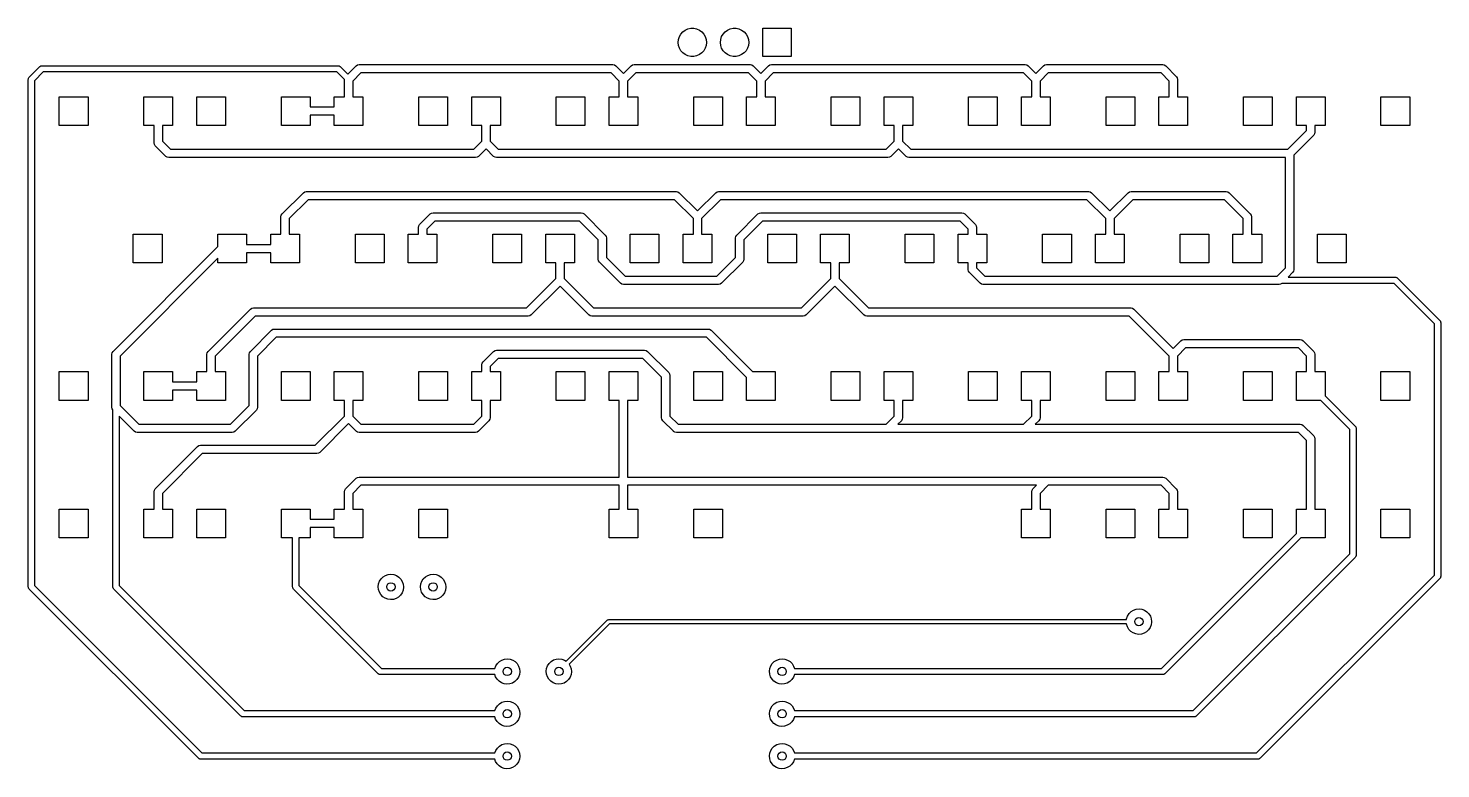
# Model space of a CAD drawing. Extents: x 29 to 117, y -165 to -20.
# Drawn here: x 30.2 to 115, y -164.9 to -120.4 of the extents above; entities that cross this region are included whole.
import ezdxf

# ---------------------------------------------------------------- set-up
doc = ezdxf.new("R2010")
doc.units = 0
doc.layers.add('BLACK', color=7, linetype='CONTINUOUS')

msp = doc.modelspace()

# ---------------------------------------------------------------- linework, layer by layer
at = {"layer": 'BLACK', "linetype": 'CONTINUOUS'}
for p, q in [((69.8041, -120.477), (69.978, -120.44)), ((69.978, -120.44), (70.1557, -120.44)), ((70.1557, -120.44), (70.3295, -120.477)), ((72.3441, -120.477), (72.518, -120.44)), ((72.518, -120.44), (72.6957, -120.44)), ((72.6957, -120.44), (72.8695, -120.477)), ((74.2968, -122.135), (74.2968, -120.435)), ((74.2968, -120.435), (75.9968, -120.435)), ((75.9968, -120.435), (75.9968, -122.135)), ((69.2168, -121.285), (69.2354, -121.108)), ((69.2354, -121.462), (69.2168, -121.285)), ((69.2354, -121.108), (69.2903, -120.939)), ((69.2903, -120.939), (69.3791, -120.785)), ((69.3791, -120.785), (69.498, -120.653)), ((69.498, -120.653), (69.6418, -120.549)), ((69.6418, -120.549), (69.8041, -120.477)), ((70.3295, -120.477), (70.4918, -120.549)), ((70.4918, -120.549), (70.6356, -120.653)), ((70.6356, -120.653), (70.7545, -120.785)), ((70.7545, -120.785), (70.8433, -120.939)), ((70.8433, -120.939), (70.8982, -121.108)), ((70.8982, -121.108), (70.9168, -121.285)), ((70.9168, -121.285), (70.8982, -121.462)), ((71.7568, -121.285), (71.7754, -121.108)), ((71.7754, -121.462), (71.7568, -121.285)), ((71.7754, -121.108), (71.8303, -120.939)), ((71.8303, -120.939), (71.9191, -120.785)), ((71.9191, -120.785), (72.038, -120.653)), ((72.038, -120.653), (72.1818, -120.549)), ((72.1818, -120.549), (72.3441, -120.477)), ((72.8695, -120.477), (73.0318, -120.549)), ((73.0318, -120.549), (73.1756, -120.653)), ((73.1756, -120.653), (73.2945, -120.785)), ((73.2945, -120.785), (73.3833, -120.939)), ((73.3833, -120.939), (73.4382, -121.108)), ((73.4382, -121.108), (73.4568, -121.285)), ((73.4568, -121.285), (73.4382, -121.462)), ((69.2903, -121.631), (69.2354, -121.462)), ((69.3791, -121.785), (69.2903, -121.631)), ((69.498, -121.917), (69.3791, -121.785)), ((69.6418, -122.021), (69.498, -121.917)), ((69.8041, -122.093), (69.6418, -122.021)), ((69.978, -122.13), (69.8041, -122.093)), ((70.1557, -122.13), (69.978, -122.13)), ((70.3295, -122.093), (70.1557, -122.13)), ((70.4918, -122.021), (70.3295, -122.093)), ((70.6356, -121.917), (70.4918, -122.021)), ((70.7545, -121.785), (70.6356, -121.917)), ((70.8433, -121.631), (70.7545, -121.785)), ((70.8982, -121.462), (70.8433, -121.631)), ((71.8303, -121.631), (71.7754, -121.462)), ((71.9191, -121.785), (71.8303, -121.631)), ((72.038, -121.917), (71.9191, -121.785)), ((72.1818, -122.021), (72.038, -121.917)), ((72.3441, -122.093), (72.1818, -122.021)), ((72.518, -122.13), (72.3441, -122.093)), ((72.6957, -122.13), (72.518, -122.13)), ((72.8695, -122.093), (72.6957, -122.13)), ((73.0318, -122.021), (72.8695, -122.093)), ((73.1756, -121.917), (73.0318, -122.021)), ((73.2945, -121.785), (73.1756, -121.917)), ((73.3833, -121.631), (73.2945, -121.785)), ((73.4382, -121.462), (73.3833, -121.631)), ((75.9968, -122.135), (74.2968, -122.135)), ((30.2424, -123.375), (30.8776, -122.74)), ((30.8776, -122.74), (30.9042, -122.723)), ((30.9042, -122.723), (30.9287, -122.704)), ((30.9287, -122.704), (30.9392, -122.701)), ((30.9392, -122.701), (30.9483, -122.695)), ((30.9483, -122.695), (30.9795, -122.692)), ((30.9795, -122.692), (31.01, -122.685)), ((31.01, -122.685), (48.7903, -122.685)), ((48.7903, -122.685), (48.8209, -122.692)), ((48.8209, -122.692), (48.852, -122.696)), ((48.852, -122.696), (48.8611, -122.701)), ((48.8611, -122.701), (48.8716, -122.704)), ((48.8716, -122.704), (48.8961, -122.723)), ((48.8961, -122.723), (48.9226, -122.74)), ((48.9226, -122.74), (49.3808, -123.198)), ((49.3808, -123.198), (49.8832, -122.696)), ((49.8832, -122.696), (49.9643, -122.642)), ((49.8832, -122.696), (49.8832, -122.696)), ((49.9643, -122.642), (50.06, -122.622)), ((50.06, -122.622), (50.06, -122.622)), ((50.06, -122.622), (65.3, -122.622)), ((65.3, -122.622), (65.3957, -122.642)), ((65.3957, -122.642), (65.4768, -122.696)), ((65.4768, -122.696), (65.935, -123.154)), ((65.935, -123.154), (66.3932, -122.696)), ((66.3932, -122.696), (66.4743, -122.642)), ((66.3932, -122.696), (66.3932, -122.696)), ((66.4743, -122.642), (66.57, -122.622)), ((66.57, -122.622), (66.57, -122.622)), ((66.57, -122.622), (73.555, -122.622)), ((73.555, -122.622), (73.6507, -122.642)), ((73.6507, -122.642), (73.7318, -122.696)), ((73.7318, -122.696), (74.19, -123.154)), ((74.19, -123.154), (74.6482, -122.696)), ((74.6482, -122.696), (74.7293, -122.642)), ((74.6482, -122.696), (74.6482, -122.696)), ((74.7293, -122.642), (74.825, -122.622)), ((74.825, -122.622), (74.825, -122.622)), ((74.825, -122.622), (90.065, -122.622)), ((90.065, -122.622), (90.1607, -122.642)), ((90.1607, -122.642), (90.2418, -122.696)), ((90.2418, -122.696), (90.7, -123.154)), ((90.7, -123.154), (91.1582, -122.696)), ((91.1582, -122.696), (91.2393, -122.642)), ((91.1582, -122.696), (91.1582, -122.696)), ((91.2393, -122.642), (91.335, -122.622)), ((91.335, -122.622), (91.335, -122.622)), ((91.335, -122.622), (98.32, -122.622)), ((98.32, -122.622), (98.4157, -122.642)), ((98.4157, -122.642), (98.4968, -122.696)), ((98.4968, -122.696), (99.1318, -123.331)), ((30.1875, -123.507), (30.1945, -123.477)), ((30.1875, -153.987), (30.1875, -123.507)), ((30.1945, -123.477), (30.198, -123.446)), ((30.198, -123.446), (30.2038, -123.436)), ((30.2038, -123.436), (30.2062, -123.426)), ((30.2062, -123.426), (30.2257, -123.401)), ((30.2257, -123.401), (30.2424, -123.375)), ((31.0877, -123.06), (30.5625, -123.585)), ((30.5625, -123.585), (30.5625, -153.91)), ((48.7123, -123.06), (31.0877, -123.06)), ((49.175, -123.523), (48.7123, -123.06)), ((49.175, -124.55), (49.175, -123.523)), ((50.1636, -123.122), (49.675, -123.611)), ((49.675, -123.611), (49.675, -124.55)), ((65.1964, -123.122), (50.1636, -123.122)), ((65.685, -123.611), (65.1964, -123.122)), ((65.685, -124.55), (65.685, -123.611)), ((66.6736, -123.122), (66.185, -123.611)), ((66.185, -123.611), (66.185, -124.55)), ((73.4514, -123.122), (66.6736, -123.122)), ((73.94, -123.611), (73.4514, -123.122)), ((73.94, -124.55), (73.94, -123.611)), ((74.9286, -123.122), (74.44, -123.611)), ((74.44, -123.611), (74.44, -124.55)), ((89.9614, -123.122), (74.9286, -123.122)), ((90.45, -123.611), (89.9614, -123.122)), ((90.45, -124.55), (90.45, -123.611)), ((91.4386, -123.122), (90.95, -123.611)), ((90.95, -123.611), (90.95, -124.55)), ((98.2164, -123.122), (91.4386, -123.122)), ((98.705, -123.611), (98.2164, -123.122)), ((98.705, -124.55), (98.705, -123.611)), ((99.1318, -123.331), (99.1318, -123.331)), ((99.1318, -123.331), (99.152, -123.361)), ((99.152, -123.361), (99.186, -123.412)), ((99.186, -123.412), (99.205, -123.507)), ((99.205, -123.507), (99.205, -123.508)), ((99.205, -123.508), (99.205, -124.55)), ((32.053, -126.274), (32.053, -124.55)), ((32.053, -124.55), (33.777, -124.55)), ((33.777, -124.55), (33.777, -126.274)), ((37.133, -126.274), (37.133, -124.55)), ((37.133, -124.55), (38.857, -124.55)), ((38.857, -124.55), (38.857, -126.274)), ((40.308, -126.274), (40.308, -124.55)), ((40.308, -124.55), (42.032, -124.55)), ((42.032, -124.55), (42.032, -126.274)), ((45.388, -126.274), (45.388, -124.55)), ((45.388, -124.55), (47.112, -124.55)), ((47.112, -124.55), (47.112, -125.162)), ((48.563, -125.162), (48.563, -124.55)), ((48.563, -124.55), (49.175, -124.55)), ((49.675, -124.55), (50.287, -124.55)), ((50.287, -124.55), (50.287, -126.274)), ((53.643, -126.274), (53.643, -124.55)), ((53.643, -124.55), (55.367, -124.55)), ((55.367, -124.55), (55.367, -126.274)), ((56.818, -126.274), (56.818, -124.55)), ((56.818, -124.55), (58.542, -124.55)), ((58.542, -124.55), (58.542, -126.274)), ((61.898, -126.274), (61.898, -124.55)), ((61.898, -124.55), (63.622, -124.55)), ((63.622, -124.55), (63.622, -126.274)), ((65.073, -126.274), (65.073, -124.55)), ((65.073, -124.55), (65.685, -124.55)), ((66.185, -124.55), (66.797, -124.55)), ((66.797, -124.55), (66.797, -126.274)), ((70.153, -126.274), (70.153, -124.55)), ((70.153, -124.55), (71.877, -124.55)), ((71.877, -124.55), (71.877, -126.274)), ((73.328, -126.274), (73.328, -124.55)), ((73.328, -124.55), (73.94, -124.55)), ((74.44, -124.55), (75.052, -124.55)), ((75.052, -124.55), (75.052, -126.274)), ((78.408, -126.274), (78.408, -124.55)), ((78.408, -124.55), (80.132, -124.55)), ((80.132, -124.55), (80.132, -126.274)), ((81.583, -126.274), (81.583, -124.55)), ((81.583, -124.55), (83.307, -124.55)), ((83.307, -124.55), (83.307, -126.274)), ((86.663, -126.274), (86.663, -124.55)), ((86.663, -124.55), (88.387, -124.55)), ((88.387, -124.55), (88.387, -126.274)), ((89.838, -126.274), (89.838, -124.55)), ((89.838, -124.55), (90.45, -124.55)), ((90.95, -124.55), (91.562, -124.55)), ((91.562, -124.55), (91.562, -126.274)), ((94.918, -126.274), (94.918, -124.55)), ((94.918, -124.55), (96.642, -124.55)), ((96.642, -124.55), (96.642, -126.274)), ((98.093, -126.274), (98.093, -124.55)), ((98.093, -124.55), (98.705, -124.55)), ((99.205, -124.55), (99.817, -124.55)), ((99.817, -124.55), (99.817, -126.274)), ((103.173, -126.274), (103.173, -124.55)), ((103.173, -124.55), (104.897, -124.55)), ((104.897, -124.55), (104.897, -126.274)), ((106.348, -126.274), (106.348, -124.55)), ((106.348, -124.55), (108.072, -124.55)), ((108.072, -124.55), (108.072, -126.274)), ((111.428, -126.274), (111.428, -124.55)), ((111.428, -124.55), (113.152, -124.55)), ((113.152, -124.55), (113.152, -126.274)), ((47.112, -125.162), (48.563, -125.162)), ((33.777, -126.274), (32.053, -126.274)), ((37.745, -126.274), (37.133, -126.274)), ((37.745, -127.317), (37.745, -126.274)), ((38.857, -126.274), (38.245, -126.274)), ((38.245, -126.274), (38.245, -127.214)), ((42.032, -126.274), (40.308, -126.274)), ((47.112, -126.274), (45.388, -126.274)), ((48.563, -125.662), (47.112, -125.662)), ((47.112, -125.662), (47.112, -126.274)), ((48.563, -126.274), (48.563, -125.662)), ((50.287, -126.274), (48.563, -126.274)), ((55.367, -126.274), (53.643, -126.274)), ((57.43, -126.274), (56.818, -126.274)), ((57.43, -127.214), (57.43, -126.274)), ((58.542, -126.274), (57.93, -126.274)), ((57.93, -126.274), (57.93, -127.214)), ((63.622, -126.274), (61.898, -126.274)), ((66.797, -126.274), (65.073, -126.274)), ((71.877, -126.274), (70.153, -126.274)), ((75.052, -126.274), (73.328, -126.274)), ((80.132, -126.274), (78.408, -126.274)), ((82.195, -126.274), (81.583, -126.274)), ((82.195, -127.214), (82.195, -126.274)), ((83.307, -126.274), (82.695, -126.274)), ((82.695, -126.274), (82.695, -127.214)), ((88.387, -126.274), (86.663, -126.274)), ((91.562, -126.274), (89.838, -126.274)), ((96.642, -126.274), (94.918, -126.274)), ((99.817, -126.274), (98.093, -126.274)), ((104.897, -126.274), (103.173, -126.274)), ((106.96, -126.274), (106.348, -126.274)), ((106.96, -126.579), (106.96, -126.274)), ((108.072, -126.274), (107.46, -126.274)), ((107.46, -126.274), (107.46, -126.682)), ((113.152, -126.274), (111.428, -126.274)), ((38.245, -127.214), (38.7336, -127.703)), ((56.9414, -127.703), (57.43, -127.214)), ((57.93, -127.214), (58.4186, -127.703)), ((81.7064, -127.703), (82.195, -127.214)), ((82.695, -127.214), (83.1836, -127.703)), ((105.836, -127.703), (106.96, -126.579)), ((107.387, -126.859), (106.19, -128.056)), ((107.441, -126.778), (107.387, -126.859)), ((107.46, -126.682), (107.441, -126.778)), ((37.764, -127.413), (37.745, -127.317)), ((37.8182, -127.494), (37.764, -127.413)), ((38.4532, -128.129), (37.8182, -127.494)), ((38.7336, -127.703), (56.9414, -127.703)), ((57.68, -127.671), (57.2218, -128.129)), ((58.1382, -128.129), (57.68, -127.671)), ((58.4186, -127.703), (81.7064, -127.703)), ((82.445, -127.671), (81.9868, -128.129)), ((82.9032, -128.129), (82.445, -127.671)), ((83.1836, -127.703), (105.836, -127.703)), ((106.19, -128.056), (106.19, -134.937)), ((38.5343, -128.183), (38.4532, -128.129)), ((38.4532, -128.129), (38.4532, -128.129)), ((38.63, -128.203), (38.5343, -128.183)), ((57.045, -128.202), (38.63, -128.202)), ((38.63, -128.202), (38.63, -128.203)), ((57.1407, -128.183), (57.045, -128.202)), ((57.2218, -128.129), (57.1407, -128.183)), ((58.2193, -128.183), (58.1382, -128.129)), ((58.1382, -128.129), (58.1382, -128.129)), ((58.315, -128.203), (58.2193, -128.183)), ((81.81, -128.202), (58.315, -128.202)), ((58.315, -128.202), (58.315, -128.203)), ((81.9057, -128.183), (81.81, -128.202)), ((81.9868, -128.129), (81.9057, -128.183)), ((82.9843, -128.183), (82.9032, -128.129)), ((82.9032, -128.129), (82.9032, -128.129)), ((83.08, -128.203), (82.9843, -128.183)), ((105.69, -128.202), (83.08, -128.202)), ((83.08, -128.202), (83.08, -128.203)), ((105.69, -134.834), (105.69, -128.202)), ((45.4382, -131.586), (46.7082, -130.316)), ((46.7082, -130.316), (46.7893, -130.262)), ((46.7893, -130.262), (46.885, -130.243)), ((46.885, -130.243), (69.11, -130.243)), ((69.11, -130.243), (69.2057, -130.262)), ((69.2057, -130.262), (69.2868, -130.316)), ((69.2868, -130.316), (70.38, -131.409)), ((70.38, -131.409), (71.4732, -130.316)), ((71.4732, -130.316), (71.5543, -130.262)), ((71.5543, -130.262), (71.65, -130.243)), ((71.65, -130.243), (93.875, -130.243)), ((93.875, -130.243), (93.9707, -130.262)), ((93.9707, -130.262), (94.0518, -130.316)), ((94.0518, -130.316), (95.145, -131.409)), ((95.145, -131.409), (96.2382, -130.316)), ((96.2382, -130.316), (96.3193, -130.262)), ((96.3193, -130.262), (96.415, -130.243)), ((96.415, -130.243), (102.13, -130.243)), ((102.13, -130.243), (102.226, -130.262)), ((102.226, -130.262), (102.307, -130.316)), ((102.307, -130.316), (103.577, -131.586)), ((46.9886, -130.743), (45.865, -131.866)), ((69.0064, -130.743), (46.9886, -130.743)), ((70.13, -131.866), (69.0064, -130.743)), ((71.7536, -130.743), (70.63, -131.866)), ((93.7714, -130.743), (71.7536, -130.743)), ((94.895, -131.866), (93.7714, -130.743)), ((96.5186, -130.743), (95.395, -131.866)), ((102.026, -130.743), (96.5186, -130.743)), ((103.15, -131.866), (102.026, -130.743)), ((45.365, -131.762), (45.384, -131.667)), ((45.365, -132.805), (45.365, -131.762)), ((45.384, -131.667), (45.4382, -131.586)), ((45.865, -131.866), (45.865, -132.805)), ((53.62, -132.398), (53.639, -132.302)), ((53.639, -132.302), (53.6932, -132.221)), ((53.6932, -132.221), (54.3282, -131.586)), ((54.6086, -132.012), (54.12, -132.501)), ((54.3282, -131.586), (54.4093, -131.532)), ((54.3282, -131.586), (54.3282, -131.586)), ((54.4093, -131.532), (54.505, -131.512)), ((54.505, -131.512), (54.505, -131.512)), ((54.505, -131.512), (63.395, -131.512)), ((63.2914, -132.012), (54.6086, -132.012)), ((64.415, -133.136), (63.2914, -132.012)), ((63.395, -131.512), (63.4907, -131.532)), ((63.4907, -131.532), (63.5718, -131.586)), ((63.5718, -131.586), (64.8418, -132.856)), ((70.13, -132.805), (70.13, -131.866)), ((70.63, -131.866), (70.63, -132.805)), ((72.7432, -132.856), (74.0132, -131.586)), ((74.2936, -132.012), (73.17, -133.136)), ((74.0132, -131.586), (74.0943, -131.532)), ((74.0943, -131.532), (74.19, -131.512)), ((74.19, -131.512), (86.255, -131.512)), ((86.1514, -132.012), (74.2936, -132.012)), ((86.64, -132.501), (86.1514, -132.012)), ((86.255, -131.512), (86.3507, -131.532)), ((86.3507, -131.532), (86.4318, -131.586)), ((86.4318, -131.586), (87.0668, -132.221)), ((87.0668, -132.221), (87.0668, -132.221)), ((87.0668, -132.221), (87.121, -132.302)), ((87.121, -132.302), (87.14, -132.398)), ((94.895, -132.805), (94.895, -131.866)), ((95.395, -131.866), (95.395, -132.805)), ((103.15, -132.805), (103.15, -131.866)), ((103.577, -131.586), (103.631, -131.667)), ((103.631, -131.667), (103.65, -131.762)), ((103.65, -131.762), (103.65, -132.805)), ((36.498, -134.529), (36.498, -132.805)), ((36.498, -132.805), (38.222, -132.805)), ((38.222, -132.805), (38.222, -134.529)), ((41.578, -133.541), (41.578, -132.805)), ((41.578, -132.805), (43.302, -132.805)), ((43.302, -132.805), (43.302, -133.417)), ((44.753, -133.417), (44.753, -132.805)), ((44.753, -132.805), (45.365, -132.805)), ((45.865, -132.805), (46.477, -132.805)), ((46.477, -132.805), (46.477, -134.529)), ((49.833, -134.529), (49.833, -132.805)), ((49.833, -132.805), (51.557, -132.805)), ((51.557, -132.805), (51.557, -134.529)), ((53.008, -134.529), (53.008, -132.805)), ((53.008, -132.805), (53.62, -132.805)), ((53.62, -132.805), (53.62, -132.398)), ((54.12, -132.501), (54.12, -132.805)), ((54.12, -132.805), (54.732, -132.805)), ((54.732, -132.805), (54.732, -134.529)), ((58.088, -134.529), (58.088, -132.805)), ((58.088, -132.805), (59.812, -132.805)), ((59.812, -132.805), (59.812, -134.529)), ((61.263, -134.529), (61.263, -132.805)), ((61.263, -132.805), (62.987, -132.805)), ((62.987, -132.805), (62.987, -134.529)), ((64.415, -134.302), (64.415, -133.136)), ((64.8418, -132.856), (64.896, -132.937)), ((64.896, -132.937), (64.915, -133.032)), ((64.915, -133.032), (64.915, -134.199)), ((66.343, -134.529), (66.343, -132.805)), ((66.343, -132.805), (68.067, -132.805)), ((68.067, -132.805), (68.067, -134.529)), ((69.518, -134.529), (69.518, -132.805)), ((69.518, -132.805), (70.13, -132.805)), ((70.63, -132.805), (71.242, -132.805)), ((71.242, -132.805), (71.242, -134.529)), ((72.67, -133.032), (72.689, -132.937)), ((72.67, -134.199), (72.67, -133.032)), ((72.689, -132.937), (72.7432, -132.856)), ((73.17, -133.136), (73.17, -134.302)), ((74.598, -134.529), (74.598, -132.805)), ((74.598, -132.805), (76.322, -132.805)), ((76.322, -132.805), (76.322, -134.529)), ((77.773, -134.529), (77.773, -132.805)), ((77.773, -132.805), (79.497, -132.805)), ((79.497, -132.805), (79.497, -134.529)), ((82.853, -134.529), (82.853, -132.805)), ((82.853, -132.805), (84.577, -132.805)), ((84.577, -132.805), (84.577, -134.529)), ((86.028, -134.529), (86.028, -132.805)), ((86.028, -132.805), (86.64, -132.805)), ((86.64, -132.805), (86.64, -132.501)), ((87.14, -132.398), (87.14, -132.398)), ((87.14, -132.398), (87.14, -132.805)), ((87.14, -132.805), (87.752, -132.805)), ((87.752, -132.805), (87.752, -134.529)), ((91.108, -134.529), (91.108, -132.805)), ((91.108, -132.805), (92.832, -132.805)), ((92.832, -132.805), (92.832, -134.529)), ((94.283, -134.529), (94.283, -132.805)), ((94.283, -132.805), (94.895, -132.805)), ((95.395, -132.805), (96.007, -132.805)), ((96.007, -132.805), (96.007, -134.529)), ((99.363, -134.529), (99.363, -132.805)), ((99.363, -132.805), (101.087, -132.805)), ((101.087, -132.805), (101.087, -134.529)), ((102.538, -134.529), (102.538, -132.805)), ((102.538, -132.805), (103.15, -132.805)), ((103.65, -132.805), (104.262, -132.805)), ((104.262, -132.805), (104.262, -134.529)), ((107.618, -134.529), (107.618, -132.805)), ((107.618, -132.805), (109.342, -132.805)), ((109.342, -132.805), (109.342, -134.529)), ((35.2782, -139.841), (41.578, -133.541)), ((43.302, -133.417), (44.753, -133.417)), ((44.753, -133.917), (43.302, -133.917)), ((43.302, -133.917), (43.302, -134.529)), ((44.753, -134.529), (44.753, -133.917)), ((41.578, -134.248), (35.705, -140.121)), ((38.222, -134.529), (36.498, -134.529)), ((41.578, -134.529), (41.578, -134.248)), ((43.302, -134.529), (41.578, -134.529)), ((46.477, -134.529), (44.753, -134.529)), ((51.557, -134.529), (49.833, -134.529)), ((54.732, -134.529), (53.008, -134.529)), ((59.812, -134.529), (58.088, -134.529)), ((61.875, -134.529), (61.263, -134.529)), ((61.875, -135.469), (61.875, -134.529)), ((62.987, -134.529), (62.375, -134.529)), ((62.375, -134.529), (62.375, -135.469)), ((64.434, -134.398), (64.415, -134.302)), ((64.4882, -134.479), (64.434, -134.398)), ((65.7582, -135.749), (64.4882, -134.479)), ((64.915, -134.199), (66.0386, -135.322)), ((68.067, -134.529), (66.343, -134.529)), ((71.242, -134.529), (69.518, -134.529)), ((71.5464, -135.322), (72.67, -134.199)), ((73.0968, -134.479), (71.8268, -135.749)), ((73.151, -134.398), (73.0968, -134.479)), ((73.17, -134.302), (73.151, -134.398)), ((76.322, -134.529), (74.598, -134.529)), ((78.385, -134.529), (77.773, -134.529)), ((78.385, -135.469), (78.385, -134.529)), ((79.497, -134.529), (78.885, -134.529)), ((78.885, -134.529), (78.885, -135.469)), ((84.577, -134.529), (82.853, -134.529)), ((86.64, -134.529), (86.028, -134.529)), ((86.64, -134.938), (86.64, -134.529)), ((87.752, -134.529), (87.14, -134.529)), ((87.14, -134.529), (87.14, -134.834)), ((87.14, -134.834), (87.6286, -135.322)), ((92.832, -134.529), (91.108, -134.529)), ((96.007, -134.529), (94.283, -134.529)), ((101.087, -134.529), (99.363, -134.529)), ((104.262, -134.529), (102.538, -134.529)), ((105.201, -135.322), (105.69, -134.834)), ((109.342, -134.529), (107.618, -134.529)), ((60.1164, -137.227), (61.875, -135.469)), ((62.375, -135.469), (64.1336, -137.227)), ((66.0386, -135.322), (71.5464, -135.322)), ((76.6264, -137.227), (78.385, -135.469)), ((78.885, -135.469), (80.6436, -137.227)), ((86.659, -135.033), (86.64, -134.938)), ((86.7132, -135.114), (86.659, -135.033)), ((87.3482, -135.749), (86.7132, -135.114)), ((87.6286, -135.322), (105.201, -135.322)), ((106.117, -135.114), (105.846, -135.385)), ((105.846, -135.385), (112.29, -135.385)), ((106.171, -135.033), (106.117, -135.114)), ((106.117, -135.114), (106.117, -135.114)), ((106.19, -134.938), (106.171, -135.033)), ((106.19, -134.937), (106.19, -134.938)), ((112.29, -135.385), (112.321, -135.392)), ((112.321, -135.392), (112.352, -135.396)), ((112.352, -135.396), (112.361, -135.401)), ((112.361, -135.401), (112.372, -135.404)), ((112.372, -135.404), (112.396, -135.423)), ((112.396, -135.423), (112.423, -135.44)), ((112.423, -135.44), (114.963, -137.98)), ((62.125, -135.926), (60.3968, -137.654)), ((63.8532, -137.654), (62.125, -135.926)), ((65.8393, -135.803), (65.7582, -135.749)), ((65.935, -135.822), (65.8393, -135.803)), ((71.65, -135.822), (65.935, -135.822)), ((71.7457, -135.803), (71.65, -135.822)), ((71.8268, -135.749), (71.7457, -135.803)), ((78.635, -135.926), (76.9068, -137.654)), ((80.3632, -137.654), (78.635, -135.926)), ((87.4293, -135.803), (87.3482, -135.749)), ((87.3482, -135.749), (87.3482, -135.749)), ((87.525, -135.823), (87.4293, -135.803)), ((105.305, -135.822), (87.525, -135.822)), ((87.525, -135.822), (87.525, -135.823)), ((105.401, -135.803), (105.305, -135.822)), ((105.466, -135.76), (105.401, -135.803)), ((112.212, -135.76), (105.466, -135.76)), ((114.642, -138.19), (112.212, -135.76)), ((40.9932, -139.841), (43.5332, -137.301)), ((43.5332, -137.301), (43.6143, -137.247)), ((43.5332, -137.301), (43.5332, -137.301)), ((43.6143, -137.247), (43.71, -137.227)), ((43.71, -137.227), (60.1164, -137.227)), ((64.1336, -137.227), (76.6264, -137.227)), ((80.6436, -137.227), (96.415, -137.227)), ((96.415, -137.227), (96.5107, -137.247)), ((96.5107, -137.247), (96.5918, -137.301)), ((96.5918, -137.301), (98.955, -139.664)), ((43.8136, -137.727), (41.42, -140.121)), ((60.22, -137.727), (43.8136, -137.727)), ((60.3157, -137.708), (60.22, -137.727)), ((60.3968, -137.654), (60.3157, -137.708)), ((63.9343, -137.708), (63.8532, -137.654)), ((64.03, -137.728), (63.9343, -137.708)), ((76.73, -137.727), (64.03, -137.727)), ((64.03, -137.727), (64.03, -137.728)), ((76.8257, -137.708), (76.73, -137.727)), ((76.9068, -137.654), (76.8257, -137.708)), ((80.4443, -137.708), (80.3632, -137.654)), ((80.54, -137.728), (80.4443, -137.708)), ((96.3114, -137.727), (80.54, -137.727)), ((80.54, -137.727), (80.54, -137.728)), ((98.705, -140.121), (96.3114, -137.727)), ((114.642, -153.275), (114.642, -138.19)), ((114.963, -137.98), (114.979, -138.007)), ((114.979, -138.007), (114.999, -138.031)), ((114.999, -138.031), (115.001, -138.042)), ((115.001, -138.042), (115.007, -138.051)), ((115.007, -138.051), (115.011, -138.082)), ((115.011, -138.082), (115.017, -138.112)), ((115.017, -138.112), (115.017, -153.353)), ((43.5332, -139.841), (44.8032, -138.571)), ((45.0836, -138.998), (43.96, -140.121)), ((44.8032, -138.571), (44.8843, -138.517)), ((44.8843, -138.517), (44.98, -138.498)), ((44.98, -138.498), (71.015, -138.498)), ((70.9114, -138.998), (45.0836, -138.998)), ((73.328, -141.414), (70.9114, -138.998)), ((71.015, -138.498), (71.1107, -138.517)), ((71.1107, -138.517), (71.1918, -138.571)), ((71.1918, -138.571), (73.6816, -141.06)), ((35.205, -140.017), (35.224, -139.922)), ((35.224, -139.922), (35.2782, -139.841)), ((40.92, -140.017), (40.939, -139.922)), ((40.939, -139.922), (40.9932, -139.841)), ((43.46, -140.017), (43.479, -139.922)), ((43.479, -139.922), (43.5332, -139.841)), ((57.5032, -140.476), (58.1382, -139.841)), ((58.1382, -139.841), (58.2193, -139.787)), ((58.1382, -139.841), (58.1382, -139.841)), ((58.2193, -139.787), (58.315, -139.767)), ((58.315, -139.767), (58.315, -139.767)), ((58.315, -139.767), (67.205, -139.767)), ((67.205, -139.767), (67.3007, -139.787)), ((67.3007, -139.787), (67.3818, -139.841)), ((67.3818, -139.841), (68.6518, -141.111)), ((98.955, -139.664), (99.4132, -139.206)), ((99.6936, -139.632), (99.205, -140.121)), ((99.4132, -139.206), (99.4943, -139.152)), ((99.4132, -139.206), (99.4132, -139.206)), ((99.4943, -139.152), (99.59, -139.132)), ((99.59, -139.132), (99.59, -139.132)), ((99.59, -139.132), (106.575, -139.132)), ((106.471, -139.632), (99.6936, -139.632)), ((106.96, -140.121), (106.471, -139.632)), ((106.575, -139.132), (106.671, -139.152)), ((106.671, -139.152), (106.752, -139.206)), ((106.752, -139.206), (107.387, -139.841)), ((107.387, -139.841), (107.387, -139.841)), ((107.387, -139.841), (107.441, -139.922)), ((107.441, -139.922), (107.46, -140.017)), ((35.205, -143.192), (35.205, -140.017)), ((35.705, -140.121), (35.705, -143.089)), ((40.92, -141.06), (40.92, -140.017)), ((41.42, -140.121), (41.42, -141.06)), ((43.46, -143.089), (43.46, -140.017)), ((43.96, -140.121), (43.96, -143.192)), ((57.43, -140.653), (57.449, -140.557)), ((57.43, -141.06), (57.43, -140.653)), ((57.449, -140.557), (57.5032, -140.476)), ((58.4186, -140.267), (57.93, -140.756)), ((57.93, -140.756), (57.93, -141.06)), ((67.1014, -140.267), (58.4186, -140.267)), ((68.225, -141.391), (67.1014, -140.267)), ((98.705, -141.06), (98.705, -140.121)), ((99.205, -140.121), (99.205, -141.06)), ((106.96, -141.06), (106.96, -140.121)), ((107.46, -140.017), (107.46, -140.018)), ((107.46, -140.018), (107.46, -141.06)), ((32.053, -142.784), (32.053, -141.06)), ((32.053, -141.06), (33.777, -141.06)), ((33.777, -141.06), (33.777, -142.784)), ((37.133, -142.784), (37.133, -141.06)), ((37.133, -141.06), (38.857, -141.06)), ((38.857, -141.06), (38.857, -141.672)), ((40.308, -141.672), (40.308, -141.06)), ((40.308, -141.06), (40.92, -141.06)), ((41.42, -141.06), (42.032, -141.06)), ((42.032, -141.06), (42.032, -142.784)), ((45.388, -142.784), (45.388, -141.06)), ((45.388, -141.06), (47.112, -141.06)), ((47.112, -141.06), (47.112, -142.784)), ((48.563, -142.784), (48.563, -141.06)), ((48.563, -141.06), (50.287, -141.06)), ((50.287, -141.06), (50.287, -142.784)), ((53.643, -142.784), (53.643, -141.06)), ((53.643, -141.06), (55.367, -141.06)), ((55.367, -141.06), (55.367, -142.784)), ((56.818, -142.784), (56.818, -141.06)), ((56.818, -141.06), (57.43, -141.06)), ((57.93, -141.06), (58.542, -141.06)), ((58.542, -141.06), (58.542, -142.784)), ((61.898, -142.784), (61.898, -141.06)), ((61.898, -141.06), (63.622, -141.06)), ((63.622, -141.06), (63.622, -142.784)), ((65.073, -142.784), (65.073, -141.06)), ((65.073, -141.06), (66.797, -141.06)), ((66.797, -141.06), (66.797, -142.784)), ((68.225, -143.827), (68.225, -141.391)), ((68.6518, -141.111), (68.706, -141.192)), ((68.706, -141.192), (68.725, -141.287)), ((68.725, -141.287), (68.725, -143.724)), ((70.153, -142.784), (70.153, -141.06)), ((70.153, -141.06), (71.877, -141.06)), ((71.877, -141.06), (71.877, -142.784)), ((73.328, -142.784), (73.328, -141.414)), ((73.6816, -141.06), (75.052, -141.06)), ((75.052, -141.06), (75.052, -142.784)), ((78.408, -142.784), (78.408, -141.06)), ((78.408, -141.06), (80.132, -141.06)), ((80.132, -141.06), (80.132, -142.784)), ((81.583, -142.784), (81.583, -141.06)), ((81.583, -141.06), (83.307, -141.06)), ((83.307, -141.06), (83.307, -142.784)), ((86.663, -142.784), (86.663, -141.06)), ((86.663, -141.06), (88.387, -141.06)), ((88.387, -141.06), (88.387, -142.784)), ((89.838, -142.784), (89.838, -141.06)), ((89.838, -141.06), (91.562, -141.06)), ((91.562, -141.06), (91.562, -142.784)), ((94.918, -142.784), (94.918, -141.06)), ((94.918, -141.06), (96.642, -141.06)), ((96.642, -141.06), (96.642, -142.784)), ((98.093, -142.784), (98.093, -141.06)), ((98.093, -141.06), (98.705, -141.06)), ((99.205, -141.06), (99.817, -141.06)), ((99.817, -141.06), (99.817, -142.784)), ((103.173, -142.784), (103.173, -141.06)), ((103.173, -141.06), (104.897, -141.06)), ((104.897, -141.06), (104.897, -142.784)), ((106.348, -142.784), (106.348, -141.06)), ((106.348, -141.06), (106.96, -141.06)), ((107.46, -141.06), (108.072, -141.06)), ((108.072, -141.06), (108.072, -142.519)), ((111.428, -142.784), (111.428, -141.06)), ((111.428, -141.06), (113.152, -141.06)), ((113.152, -141.06), (113.152, -142.784)), ((38.857, -141.672), (40.308, -141.672)), ((40.308, -142.172), (38.857, -142.172)), ((38.857, -142.172), (38.857, -142.784)), ((40.308, -142.784), (40.308, -142.172)), ((33.777, -142.784), (32.053, -142.784)), ((35.224, -143.288), (35.205, -143.192)), ((35.2675, -143.353), (35.224, -143.288)), ((35.2675, -153.987), (35.2675, -143.353)), ((35.705, -143.089), (36.8286, -144.213)), ((38.857, -142.784), (37.133, -142.784)), ((42.032, -142.784), (40.308, -142.784)), ((42.3364, -144.213), (43.46, -143.089)), ((43.941, -143.288), (43.8868, -143.369)), ((43.96, -143.192), (43.941, -143.288)), ((47.112, -142.784), (45.388, -142.784)), ((49.175, -142.784), (48.563, -142.784)), ((49.175, -143.724), (49.175, -142.784)), ((50.287, -142.784), (49.675, -142.784)), ((49.675, -142.784), (49.675, -143.724)), ((55.367, -142.784), (53.643, -142.784)), ((57.43, -142.784), (56.818, -142.784)), ((57.43, -143.724), (57.43, -142.784)), ((58.542, -142.784), (57.93, -142.784)), ((57.93, -142.784), (57.93, -143.827)), ((63.622, -142.784), (61.898, -142.784)), ((65.685, -142.784), (65.073, -142.784)), ((65.685, -147.387), (65.685, -142.784)), ((66.797, -142.784), (66.185, -142.784)), ((66.185, -142.784), (66.185, -147.387)), ((71.877, -142.784), (70.153, -142.784)), ((75.052, -142.784), (73.328, -142.784)), ((80.132, -142.784), (78.408, -142.784)), ((82.195, -142.784), (81.583, -142.784)), ((82.195, -143.724), (82.195, -142.784)), ((83.307, -142.784), (82.695, -142.784)), ((82.695, -142.784), (82.695, -143.827)), ((88.387, -142.784), (86.663, -142.784)), ((90.45, -142.784), (89.838, -142.784)), ((90.45, -143.724), (90.45, -142.784)), ((91.562, -142.784), (90.95, -142.784)), ((90.95, -142.784), (90.95, -143.827)), ((96.642, -142.784), (94.918, -142.784)), ((99.817, -142.784), (98.093, -142.784)), ((104.897, -142.784), (103.173, -142.784)), ((107.807, -142.784), (106.348, -142.784)), ((109.562, -144.54), (107.807, -142.784)), ((108.072, -142.519), (109.883, -144.33)), ((113.152, -142.784), (111.428, -142.784)), ((36.5482, -144.639), (35.6425, -143.734)), ((35.6425, -143.734), (35.6425, -153.91)), ((43.8868, -143.369), (42.6168, -144.639)), ((47.4164, -145.482), (49.175, -143.724)), ((49.425, -144.181), (47.6968, -145.909)), ((49.8832, -144.639), (49.425, -144.181)), ((49.675, -143.724), (50.1636, -144.213)), ((56.9414, -144.213), (57.43, -143.724)), ((57.8568, -144.004), (57.2218, -144.639)), ((57.911, -143.923), (57.8568, -144.004)), ((57.8568, -144.004), (57.8568, -144.004)), ((57.93, -143.827), (57.911, -143.923)), ((57.93, -143.827), (57.93, -143.827)), ((68.244, -143.923), (68.225, -143.827)), ((68.2982, -144.004), (68.244, -143.923)), ((68.9332, -144.639), (68.2982, -144.004)), ((68.725, -143.724), (69.2136, -144.213)), ((81.7064, -144.213), (82.195, -143.724)), ((82.6218, -144.004), (82.4136, -144.213)), ((82.676, -143.923), (82.6218, -144.004)), ((82.6218, -144.004), (82.6218, -144.004)), ((82.695, -143.827), (82.676, -143.923)), ((82.695, -143.827), (82.695, -143.827)), ((89.9614, -144.213), (90.45, -143.724)), ((90.8768, -144.004), (90.6686, -144.213)), ((90.931, -143.923), (90.8768, -144.004)), ((90.8768, -144.004), (90.8768, -144.004)), ((90.95, -143.827), (90.931, -143.923)), ((90.95, -143.827), (90.95, -143.827)), ((36.6293, -144.693), (36.5482, -144.639)), ((36.725, -144.713), (36.6293, -144.693)), ((42.44, -144.713), (36.725, -144.713)), ((36.8286, -144.213), (42.3364, -144.213)), ((42.5357, -144.693), (42.44, -144.713)), ((42.6168, -144.639), (42.5357, -144.693)), ((49.8975, -144.649), (49.8832, -144.639)), ((49.8832, -144.639), (49.8832, -144.639)), ((49.9643, -144.693), (49.8975, -144.649)), ((50.06, -144.713), (49.9643, -144.693)), ((57.045, -144.713), (50.06, -144.713)), ((50.06, -144.713), (50.06, -144.713)), ((50.1636, -144.213), (56.9414, -144.213)), ((57.1407, -144.693), (57.045, -144.713)), ((57.2218, -144.639), (57.1407, -144.693)), ((68.9475, -144.649), (68.9332, -144.639)), ((68.9332, -144.639), (68.9332, -144.639)), ((69.0143, -144.693), (68.9475, -144.649)), ((69.11, -144.713), (69.0143, -144.693)), ((106.471, -144.713), (69.11, -144.713)), ((69.11, -144.713), (69.11, -144.713)), ((69.2136, -144.213), (81.7064, -144.213)), ((82.4136, -144.213), (89.9614, -144.213)), ((90.6686, -144.213), (106.575, -144.213)), ((106.96, -145.201), (106.471, -144.713)), ((106.575, -144.213), (106.671, -144.232)), ((106.671, -144.232), (106.752, -144.286)), ((106.752, -144.286), (107.387, -144.921)), ((107.387, -144.921), (107.387, -144.921)), ((107.387, -144.921), (107.441, -145.002)), ((107.441, -145.002), (107.46, -145.097)), ((109.562, -152.005), (109.562, -144.54)), ((109.883, -144.33), (109.899, -144.357)), ((109.899, -144.357), (109.919, -144.381)), ((109.919, -144.381), (109.921, -144.392)), ((109.921, -144.392), (109.927, -144.401)), ((109.927, -144.401), (109.931, -144.432)), ((109.931, -144.432), (109.938, -144.463)), ((109.938, -144.463), (109.938, -152.083)), ((37.8182, -148.096), (40.3582, -145.556)), ((40.3582, -145.556), (40.4393, -145.502)), ((40.3582, -145.556), (40.3582, -145.556)), ((40.4393, -145.502), (40.535, -145.482)), ((40.535, -145.482), (47.4164, -145.482)), ((106.96, -149.315), (106.96, -145.201)), ((107.46, -145.097), (107.46, -145.098)), ((107.46, -145.098), (107.46, -149.315)), ((40.6386, -145.982), (38.245, -148.376)), ((47.52, -145.982), (40.6386, -145.982)), ((47.6157, -145.963), (47.52, -145.982)), ((47.6968, -145.909), (47.6157, -145.963)), ((49.2482, -148.096), (49.8832, -147.461)), ((49.8832, -147.461), (49.9643, -147.407)), ((49.8832, -147.461), (49.8832, -147.461)), ((49.9643, -147.407), (50.06, -147.387)), ((50.06, -147.387), (50.06, -147.387)), ((50.06, -147.387), (65.685, -147.387)), ((66.185, -147.387), (91.335, -147.387)), ((91.335, -147.387), (91.335, -147.387)), ((91.335, -147.387), (91.335, -147.387)), ((91.335, -147.387), (98.32, -147.387)), ((98.32, -147.387), (98.4157, -147.407)), ((98.4157, -147.407), (98.4968, -147.461)), ((98.4968, -147.461), (99.1318, -148.096)), ((37.745, -148.272), (37.764, -148.177)), ((37.745, -149.315), (37.745, -148.272)), ((37.764, -148.177), (37.8182, -148.096)), ((38.245, -148.376), (38.245, -149.315)), ((49.175, -148.272), (49.194, -148.177)), ((49.175, -149.315), (49.175, -148.272)), ((49.194, -148.177), (49.2482, -148.096)), ((50.1636, -147.887), (49.675, -148.376)), ((49.675, -148.376), (49.675, -149.315)), ((65.685, -147.887), (50.1636, -147.887)), ((65.685, -149.315), (65.685, -147.887)), ((90.7314, -147.887), (66.185, -147.887)), ((66.185, -147.887), (66.185, -149.315)), ((90.45, -148.272), (90.469, -148.177)), ((90.45, -149.315), (90.45, -148.272)), ((90.469, -148.177), (90.5232, -148.096)), ((90.5232, -148.096), (90.7314, -147.887)), ((91.4386, -147.887), (90.95, -148.376)), ((90.95, -148.376), (90.95, -149.315)), ((98.2164, -147.887), (91.4386, -147.887)), ((98.705, -148.376), (98.2164, -147.887)), ((98.705, -149.315), (98.705, -148.376)), ((99.1318, -148.096), (99.1318, -148.096)), ((99.1318, -148.096), (99.186, -148.177)), ((99.186, -148.177), (99.205, -148.272)), ((99.205, -148.272), (99.205, -148.273)), ((99.205, -148.273), (99.205, -149.315)), ((32.053, -151.04), (32.053, -149.315)), ((32.053, -149.315), (33.777, -149.315)), ((33.777, -149.315), (33.777, -151.04)), ((37.133, -151.04), (37.133, -149.315)), ((37.133, -149.315), (37.745, -149.315)), ((38.245, -149.315), (38.857, -149.315)), ((38.857, -149.315), (38.857, -151.04)), ((40.308, -151.04), (40.308, -149.315)), ((40.308, -149.315), (42.032, -149.315)), ((42.032, -149.315), (42.032, -151.04)), ((45.388, -151.04), (45.388, -149.315)), ((45.388, -149.315), (47.112, -149.315)), ((47.112, -149.315), (47.112, -149.927)), ((47.112, -149.927), (48.563, -149.927)), ((48.563, -149.927), (48.563, -149.315)), ((48.563, -149.315), (49.175, -149.315)), ((49.675, -149.315), (50.287, -149.315)), ((50.287, -149.315), (50.287, -151.04)), ((53.643, -151.04), (53.643, -149.315)), ((53.643, -149.315), (55.367, -149.315)), ((55.367, -149.315), (55.367, -151.04)), ((65.073, -151.04), (65.073, -149.315)), ((65.073, -149.315), (65.685, -149.315)), ((66.185, -149.315), (66.797, -149.315)), ((66.797, -149.315), (66.797, -151.04)), ((70.153, -151.04), (70.153, -149.315)), ((70.153, -149.315), (71.877, -149.315)), ((71.877, -149.315), (71.877, -151.04)), ((89.838, -151.04), (89.838, -149.315)), ((89.838, -149.315), (90.45, -149.315)), ((90.95, -149.315), (91.562, -149.315)), ((91.562, -149.315), (91.562, -151.04)), ((94.918, -151.04), (94.918, -149.315)), ((94.918, -149.315), (96.642, -149.315)), ((96.642, -149.315), (96.642, -151.04)), ((98.093, -151.04), (98.093, -149.315)), ((98.093, -149.315), (98.705, -149.315)), ((99.205, -149.315), (99.817, -149.315)), ((99.817, -149.315), (99.817, -151.04)), ((103.173, -151.04), (103.173, -149.315)), ((103.173, -149.315), (104.897, -149.315)), ((104.897, -149.315), (104.897, -151.04)), ((106.348, -150.774), (106.348, -149.315)), ((106.348, -149.315), (106.96, -149.315)), ((107.46, -149.315), (108.072, -149.315)), ((108.072, -149.315), (108.072, -151.04)), ((111.428, -151.04), (111.428, -149.315)), ((111.428, -149.315), (113.152, -149.315)), ((113.152, -149.315), (113.152, -151.04)), ((48.563, -150.427), (47.112, -150.427)), ((47.112, -150.427), (47.112, -151.04)), ((48.563, -151.04), (48.563, -150.427)), ((98.2423, -158.88), (106.348, -150.774)), ((33.777, -151.04), (32.053, -151.04)), ((38.857, -151.04), (37.133, -151.04)), ((42.032, -151.04), (40.308, -151.04)), ((46.0625, -151.04), (45.388, -151.04)), ((46.0625, -153.987), (46.0625, -151.04)), ((47.112, -151.04), (46.4375, -151.04)), ((46.4375, -151.04), (46.4375, -153.91)), ((50.287, -151.04), (48.563, -151.04)), ((55.367, -151.04), (53.643, -151.04)), ((66.797, -151.04), (65.073, -151.04)), ((71.877, -151.04), (70.153, -151.04)), ((91.562, -151.04), (89.838, -151.04)), ((96.642, -151.04), (94.918, -151.04)), ((99.817, -151.04), (98.093, -151.04)), ((106.613, -151.04), (98.4524, -159.2)), ((104.897, -151.04), (103.173, -151.04)), ((108.072, -151.04), (106.613, -151.04)), ((113.152, -151.04), (111.428, -151.04)), ((100.147, -161.42), (109.562, -152.005)), ((109.883, -152.215), (100.357, -161.74)), ((109.899, -152.189), (109.883, -152.215)), ((109.919, -152.164), (109.899, -152.189)), ((109.921, -152.154), (109.919, -152.164)), ((109.927, -152.144), (109.921, -152.154)), ((109.93, -152.113), (109.927, -152.144)), ((109.938, -152.083), (109.93, -152.113)), ((51.2825, -153.649), (51.3745, -153.506)), ((51.3745, -153.506), (51.4959, -153.387)), ((51.4959, -153.387), (51.6406, -153.298)), ((51.6406, -153.298), (51.8014, -153.243)), ((51.8014, -153.243), (51.9703, -153.226)), ((51.9703, -153.226), (52.139, -153.246)), ((52.139, -153.246), (52.299, -153.303)), ((52.299, -153.303), (52.4425, -153.394)), ((52.4425, -153.394), (52.5622, -153.514)), ((52.5622, -153.514), (52.6522, -153.658)), ((53.8225, -153.649), (53.9145, -153.506)), ((53.9145, -153.506), (54.0359, -153.387)), ((54.0359, -153.387), (54.1806, -153.298)), ((54.1806, -153.298), (54.3414, -153.243)), ((54.3414, -153.243), (54.5103, -153.226)), ((54.5103, -153.226), (54.679, -153.246)), ((54.679, -153.246), (54.839, -153.303)), ((54.839, -153.303), (54.9825, -153.394)), ((54.9825, -153.394), (55.1022, -153.514)), ((55.1022, -153.514), (55.1922, -153.658)), ((103.957, -163.96), (114.642, -153.275)), ((114.963, -153.485), (104.167, -164.28)), ((114.979, -153.459), (114.963, -153.485)), ((114.999, -153.434), (114.979, -153.459)), ((115.001, -153.424), (114.999, -153.434)), ((115.007, -153.414), (115.001, -153.424)), ((115.01, -153.383), (115.007, -153.414)), ((115.017, -153.353), (115.01, -153.383)), ((30.1945, -154.018), (30.1875, -153.987)), ((30.1979, -154.049), (30.1945, -154.018)), ((30.2037, -154.058), (30.1979, -154.049)), ((30.206, -154.069), (30.2037, -154.058)), ((30.2256, -154.093), (30.206, -154.069)), ((30.2422, -154.12), (30.2256, -154.093)), ((40.4024, -164.28), (30.2422, -154.12)), ((30.5625, -153.91), (40.6127, -163.96)), ((35.2745, -154.018), (35.2675, -153.987)), ((35.2779, -154.049), (35.2745, -154.018)), ((35.2837, -154.058), (35.2779, -154.049)), ((35.286, -154.069), (35.2837, -154.058)), ((35.3056, -154.093), (35.286, -154.069)), ((35.3222, -154.12), (35.3056, -154.093)), ((42.9424, -161.74), (35.3222, -154.12)), ((35.6425, -153.91), (43.1527, -161.42)), ((46.0695, -154.018), (46.0625, -153.987)), ((46.0729, -154.049), (46.0695, -154.018)), ((46.0787, -154.058), (46.0729, -154.049)), ((46.081, -154.069), (46.0787, -154.058)), ((46.1006, -154.093), (46.081, -154.069)), ((46.1172, -154.12), (46.1006, -154.093)), ((51.1974, -159.2), (46.1172, -154.12)), ((46.4375, -153.91), (51.4077, -158.88)), ((51.2031, -153.977), (51.2244, -153.808)), ((51.2197, -154.146), (51.2031, -153.977)), ((51.2733, -154.307), (51.2197, -154.146)), ((51.2244, -153.808), (51.2825, -153.649)), ((51.3613, -154.452), (51.2733, -154.307)), ((52.6427, -154.336), (52.5487, -154.477)), ((52.7031, -154.177), (52.6427, -154.336)), ((52.6522, -153.658), (52.7081, -153.819)), ((52.7267, -154.009), (52.7031, -154.177)), ((52.7081, -153.819), (52.727, -153.987)), ((52.727, -153.987), (52.7267, -154.009)), ((53.7431, -153.977), (53.7644, -153.808)), ((53.7597, -154.146), (53.7431, -153.977)), ((53.8133, -154.307), (53.7597, -154.146)), ((53.7644, -153.808), (53.8225, -153.649)), ((53.9013, -154.452), (53.8133, -154.307)), ((55.1827, -154.336), (55.0887, -154.477)), ((55.2431, -154.177), (55.1827, -154.336)), ((55.1922, -153.658), (55.2481, -153.819)), ((55.2667, -154.009), (55.2431, -154.177)), ((55.2481, -153.819), (55.267, -153.987)), ((55.267, -153.987), (55.2667, -154.009)), ((51.4793, -154.575), (51.3613, -154.452)), ((51.6214, -154.668), (51.4793, -154.575)), ((51.7807, -154.727), (51.6214, -154.668)), ((51.949, -154.749), (51.7807, -154.727)), ((52.1182, -154.734), (51.949, -154.749)), ((52.2798, -154.681), (52.1182, -154.734)), ((52.4257, -154.594), (52.2798, -154.681)), ((52.5487, -154.477), (52.4257, -154.594)), ((54.0193, -154.575), (53.9013, -154.452)), ((54.1614, -154.668), (54.0193, -154.575)), ((54.3207, -154.727), (54.1614, -154.668)), ((54.489, -154.749), (54.3207, -154.727)), ((54.6582, -154.734), (54.489, -154.749)), ((54.8198, -154.681), (54.6582, -154.734)), ((54.9657, -154.594), (54.8198, -154.681)), ((55.0887, -154.477), (54.9657, -154.594)), ((62.4945, -158.45), (64.9576, -155.987)), ((64.9576, -155.987), (64.9754, -155.973)), ((64.9754, -155.973), (64.9785, -155.97)), ((64.9785, -155.97), (64.9812, -155.969)), ((64.9812, -155.969), (64.9863, -155.965)), ((64.9863, -155.965), (65.0164, -155.959)), ((65.0164, -155.959), (65.046, -155.95)), ((65.046, -155.95), (96.143, -155.95)), ((96.143, -155.95), (96.1498, -155.896)), ((96.1498, -155.896), (96.2079, -155.736)), ((96.2079, -155.736), (96.2999, -155.593)), ((96.2999, -155.593), (96.4213, -155.474)), ((96.4213, -155.474), (96.566, -155.385)), ((96.566, -155.385), (96.7268, -155.331)), ((96.7268, -155.331), (96.8958, -155.313)), ((96.8958, -155.313), (97.0644, -155.333)), ((97.0644, -155.333), (97.2245, -155.39)), ((97.2245, -155.39), (97.3679, -155.481)), ((97.3679, -155.481), (97.4876, -155.602)), ((97.4876, -155.602), (97.5776, -155.746)), ((97.5776, -155.746), (97.6335, -155.906)), ((97.6335, -155.906), (97.6524, -156.075)), ((97.6524, -156.075), (97.6521, -156.096)), ((65.0978, -156.2), (62.6715, -158.626)), ((96.1418, -156.2), (65.0978, -156.2)), ((96.1451, -156.233), (96.1418, -156.2)), ((96.1987, -156.395), (96.1451, -156.233)), ((96.2867, -156.54), (96.1987, -156.395)), ((96.4047, -156.662), (96.2867, -156.54)), ((96.5469, -156.755), (96.4047, -156.662)), ((96.7061, -156.814), (96.5469, -156.755)), ((96.8745, -156.837), (96.7061, -156.814)), ((97.0437, -156.821), (96.8745, -156.837)), ((97.2052, -156.769), (97.0437, -156.821)), ((97.3511, -156.682), (97.2052, -156.769)), ((97.4742, -156.565), (97.3511, -156.682)), ((97.5682, -156.423), (97.4742, -156.565)), ((97.6285, -156.264), (97.5682, -156.423)), ((97.6521, -156.096), (97.6285, -156.264)), ((58.2675, -158.729), (58.3595, -158.586)), ((58.3595, -158.586), (58.4809, -158.467)), ((58.4809, -158.467), (58.6256, -158.378)), ((58.6256, -158.378), (58.7864, -158.323)), ((58.7864, -158.323), (58.9553, -158.306)), ((58.9553, -158.306), (59.124, -158.326)), ((59.124, -158.326), (59.284, -158.383)), ((59.284, -158.383), (59.4275, -158.474)), ((59.4275, -158.474), (59.5472, -158.594)), ((59.5472, -158.594), (59.6372, -158.738)), ((61.3714, -158.728), (61.4634, -158.585)), ((61.4634, -158.585), (61.5848, -158.467)), ((61.5848, -158.467), (61.7295, -158.377)), ((61.7295, -158.377), (61.8903, -158.323)), ((61.8903, -158.323), (62.0593, -158.305)), ((62.0593, -158.305), (62.228, -158.325)), ((62.228, -158.325), (62.388, -158.382)), ((62.388, -158.382), (62.4945, -158.45)), ((62.6715, -158.626), (62.7412, -158.738)), ((74.7775, -158.729), (74.8695, -158.586)), ((74.8695, -158.586), (74.9909, -158.467)), ((74.9909, -158.467), (75.1356, -158.378)), ((75.1356, -158.378), (75.2964, -158.323)), ((75.2964, -158.323), (75.4653, -158.306)), ((75.4653, -158.306), (75.634, -158.326)), ((75.634, -158.326), (75.794, -158.383)), ((75.794, -158.383), (75.9375, -158.474)), ((75.9375, -158.474), (76.0572, -158.594)), ((76.0572, -158.594), (76.1472, -158.738)), ((51.2239, -159.217), (51.1974, -159.2)), ((51.2484, -159.236), (51.2239, -159.217)), ((51.2589, -159.239), (51.2484, -159.236)), ((51.268, -159.244), (51.2589, -159.239)), ((51.2991, -159.248), (51.268, -159.244)), ((51.3297, -159.255), (51.2991, -159.248)), ((58.2143, -159.255), (51.3297, -159.255)), ((51.4077, -158.88), (58.2124, -158.88)), ((58.2124, -158.88), (58.2675, -158.729)), ((58.2583, -159.387), (58.2143, -159.255)), ((58.3463, -159.532), (58.2583, -159.387)), ((59.6277, -159.416), (59.5337, -159.557)), ((59.6881, -159.257), (59.6277, -159.416)), ((59.6372, -158.738), (59.6931, -158.899)), ((59.7117, -159.089), (59.6881, -159.257)), ((59.6931, -158.899), (59.712, -159.067)), ((59.712, -159.067), (59.7117, -159.089)), ((61.292, -159.056), (61.3133, -158.888)), ((61.3086, -159.225), (61.292, -159.056)), ((61.3622, -159.387), (61.3086, -159.225)), ((61.3133, -158.888), (61.3714, -158.728)), ((61.4502, -159.532), (61.3622, -159.387)), ((62.7317, -159.415), (62.6377, -159.557)), ((62.792, -159.256), (62.7317, -159.415)), ((62.7412, -158.738), (62.797, -158.898)), ((62.8157, -159.088), (62.792, -159.256)), ((62.797, -158.898), (62.816, -159.067)), ((62.816, -159.067), (62.8157, -159.088)), ((74.6981, -159.057), (74.7194, -158.888)), ((74.7147, -159.226), (74.6981, -159.057)), ((74.7683, -159.387), (74.7147, -159.226)), ((74.7194, -158.888), (74.7775, -158.729)), ((74.8563, -159.532), (74.7683, -159.387)), ((76.1377, -159.416), (76.0437, -159.557)), ((76.1981, -159.257), (76.1377, -159.416)), ((76.1472, -158.738), (76.1966, -158.88)), ((76.1966, -158.88), (98.2423, -158.88)), ((76.1983, -159.255), (76.1981, -159.257)), ((98.32, -159.255), (76.1983, -159.255)), ((98.3505, -159.248), (98.32, -159.255)), ((98.3817, -159.245), (98.3505, -159.248)), ((98.3908, -159.239), (98.3817, -159.245)), ((98.4013, -159.236), (98.3908, -159.239)), ((98.4258, -159.217), (98.4013, -159.236)), ((98.4524, -159.2), (98.4258, -159.217)), ((58.4643, -159.655), (58.3463, -159.532)), ((58.6064, -159.748), (58.4643, -159.655)), ((58.7657, -159.807), (58.6064, -159.748)), ((58.934, -159.829), (58.7657, -159.807)), ((59.1032, -159.814), (58.934, -159.829)), ((59.2648, -159.761), (59.1032, -159.814)), ((59.4107, -159.674), (59.2648, -159.761)), ((59.5337, -159.557), (59.4107, -159.674)), ((61.5682, -159.654), (61.4502, -159.532)), ((61.7104, -159.747), (61.5682, -159.654)), ((61.8696, -159.806), (61.7104, -159.747)), ((62.038, -159.829), (61.8696, -159.806)), ((62.2072, -159.813), (62.038, -159.829)), ((62.3687, -159.761), (62.2072, -159.813)), ((62.5147, -159.674), (62.3687, -159.761)), ((62.6377, -159.557), (62.5147, -159.674)), ((74.9743, -159.655), (74.8563, -159.532)), ((75.1164, -159.748), (74.9743, -159.655)), ((75.2757, -159.807), (75.1164, -159.748)), ((75.444, -159.829), (75.2757, -159.807)), ((75.6132, -159.814), (75.444, -159.829)), ((75.7748, -159.761), (75.6132, -159.814)), ((75.9207, -159.674), (75.7748, -159.761)), ((76.0437, -159.557), (75.9207, -159.674)), ((58.2675, -161.269), (58.3595, -161.126)), ((58.3595, -161.126), (58.4809, -161.007)), ((58.4809, -161.007), (58.6256, -160.918)), ((58.6256, -160.918), (58.7864, -160.863)), ((58.7864, -160.863), (58.9553, -160.846)), ((58.9553, -160.846), (59.124, -160.866)), ((59.124, -160.866), (59.284, -160.923)), ((59.284, -160.923), (59.4275, -161.014)), ((59.4275, -161.014), (59.5472, -161.134)), ((59.5472, -161.134), (59.6372, -161.278)), ((74.7775, -161.269), (74.8695, -161.126)), ((74.8695, -161.126), (74.9909, -161.007)), ((74.9909, -161.007), (75.1356, -160.918)), ((75.1356, -160.918), (75.2964, -160.863)), ((75.2964, -160.863), (75.4653, -160.846)), ((75.4653, -160.846), (75.634, -160.866)), ((75.634, -160.866), (75.794, -160.923)), ((75.794, -160.923), (75.9375, -161.014)), ((75.9375, -161.014), (76.0572, -161.134)), ((76.0572, -161.134), (76.1472, -161.278)), ((42.9689, -161.757), (42.9424, -161.74)), ((42.9934, -161.776), (42.9689, -161.757)), ((43.0039, -161.779), (42.9934, -161.776)), ((43.013, -161.784), (43.0039, -161.779)), ((43.0441, -161.788), (43.013, -161.784)), ((43.0747, -161.795), (43.0441, -161.788)), ((58.2143, -161.795), (43.0747, -161.795)), ((43.1527, -161.42), (58.2124, -161.42)), ((58.2124, -161.42), (58.2675, -161.269)), ((58.2583, -161.927), (58.2143, -161.795)), ((58.3463, -162.072), (58.2583, -161.927)), ((59.6277, -161.956), (59.5337, -162.097)), ((59.6881, -161.797), (59.6277, -161.956)), ((59.6372, -161.278), (59.6931, -161.439)), ((59.7117, -161.629), (59.6881, -161.797)), ((59.6931, -161.439), (59.712, -161.607)), ((59.712, -161.607), (59.7117, -161.629)), ((74.6981, -161.597), (74.7194, -161.428)), ((74.7147, -161.766), (74.6981, -161.597)), ((74.7683, -161.927), (74.7147, -161.766)), ((74.7194, -161.428), (74.7775, -161.269)), ((74.8563, -162.072), (74.7683, -161.927)), ((76.1377, -161.956), (76.0437, -162.097)), ((76.1981, -161.797), (76.1377, -161.956)), ((76.1472, -161.278), (76.1966, -161.42)), ((76.1966, -161.42), (100.147, -161.42)), ((76.1983, -161.795), (76.1981, -161.797)), ((100.225, -161.795), (76.1983, -161.795)), ((100.256, -161.788), (100.225, -161.795)), ((100.287, -161.785), (100.256, -161.788)), ((100.296, -161.779), (100.287, -161.785)), ((100.306, -161.776), (100.296, -161.779)), ((100.331, -161.757), (100.306, -161.776)), ((100.357, -161.74), (100.331, -161.757)), ((58.4643, -162.195), (58.3463, -162.072)), ((58.6064, -162.288), (58.4643, -162.195)), ((58.7657, -162.347), (58.6064, -162.288)), ((58.934, -162.369), (58.7657, -162.347)), ((59.1032, -162.354), (58.934, -162.369)), ((59.2648, -162.301), (59.1032, -162.354)), ((59.4107, -162.214), (59.2648, -162.301)), ((59.5337, -162.097), (59.4107, -162.214)), ((74.9743, -162.195), (74.8563, -162.072)), ((75.1164, -162.288), (74.9743, -162.195)), ((75.2757, -162.347), (75.1164, -162.288)), ((75.444, -162.369), (75.2757, -162.347)), ((75.6132, -162.354), (75.444, -162.369)), ((75.7748, -162.301), (75.6132, -162.354)), ((75.9207, -162.214), (75.7748, -162.301)), ((76.0437, -162.097), (75.9207, -162.214)), ((58.2675, -163.809), (58.3595, -163.666)), ((58.3595, -163.666), (58.4809, -163.547)), ((58.4809, -163.547), (58.6256, -163.458)), ((58.6256, -163.458), (58.7864, -163.403)), ((58.7864, -163.403), (58.9553, -163.386)), ((58.9553, -163.386), (59.124, -163.406)), ((59.124, -163.406), (59.284, -163.463)), ((59.284, -163.463), (59.4275, -163.554)), ((59.4275, -163.554), (59.5472, -163.674)), ((59.5472, -163.674), (59.6372, -163.818)), ((74.7775, -163.809), (74.8695, -163.666)), ((74.8695, -163.666), (74.9909, -163.547)), ((74.9909, -163.547), (75.1356, -163.458)), ((75.1356, -163.458), (75.2964, -163.403)), ((75.2964, -163.403), (75.4653, -163.386)), ((75.4653, -163.386), (75.634, -163.406)), ((75.634, -163.406), (75.794, -163.463)), ((75.794, -163.463), (75.9375, -163.554)), ((75.9375, -163.554), (76.0572, -163.674)), ((76.0572, -163.674), (76.1472, -163.818)), ((40.4289, -164.297), (40.4024, -164.28)), ((40.4534, -164.316), (40.4289, -164.297)), ((40.4639, -164.319), (40.4534, -164.316)), ((40.473, -164.324), (40.4639, -164.319)), ((40.5041, -164.328), (40.473, -164.324)), ((40.5347, -164.335), (40.5041, -164.328)), ((58.2143, -164.335), (40.5347, -164.335)), ((40.6127, -163.96), (58.2124, -163.96)), ((58.2124, -163.96), (58.2675, -163.809)), ((58.2583, -164.467), (58.2143, -164.335)), ((58.3463, -164.612), (58.2583, -164.467)), ((59.6277, -164.496), (59.5337, -164.637)), ((59.6881, -164.337), (59.6277, -164.496)), ((59.6372, -163.818), (59.6931, -163.979)), ((59.7117, -164.169), (59.6881, -164.337)), ((59.6931, -163.979), (59.712, -164.147)), ((59.712, -164.147), (59.7117, -164.169)), ((74.6981, -164.137), (74.7194, -163.968)), ((74.7147, -164.306), (74.6981, -164.137)), ((74.7683, -164.467), (74.7147, -164.306)), ((74.7194, -163.968), (74.7775, -163.809)), ((74.8563, -164.612), (74.7683, -164.467)), ((76.1377, -164.496), (76.0437, -164.637)), ((76.1981, -164.337), (76.1377, -164.496)), ((76.1472, -163.818), (76.1966, -163.96)), ((76.1966, -163.96), (103.957, -163.96)), ((76.1983, -164.335), (76.1981, -164.337)), ((104.035, -164.335), (76.1983, -164.335)), ((104.066, -164.328), (104.035, -164.335)), ((104.097, -164.325), (104.066, -164.328)), ((104.106, -164.319), (104.097, -164.325)), ((104.116, -164.316), (104.106, -164.319)), ((104.141, -164.297), (104.116, -164.316)), ((104.167, -164.28), (104.141, -164.297)), ((58.4643, -164.735), (58.3463, -164.612)), ((58.6064, -164.828), (58.4643, -164.735)), ((58.7657, -164.887), (58.6064, -164.828)), ((58.934, -164.909), (58.7657, -164.887)), ((59.1032, -164.894), (58.934, -164.909)), ((59.2648, -164.841), (59.1032, -164.894)), ((59.4107, -164.754), (59.2648, -164.841)), ((59.5337, -164.637), (59.4107, -164.754)), ((74.9743, -164.735), (74.8563, -164.612)), ((75.1164, -164.828), (74.9743, -164.735)), ((75.2757, -164.887), (75.1164, -164.828)), ((75.444, -164.909), (75.2757, -164.887)), ((75.6132, -164.894), (75.444, -164.909)), ((75.7748, -164.841), (75.6132, -164.894)), ((75.9207, -164.754), (75.7748, -164.841)), ((76.0437, -164.637), (75.9207, -164.754))]:
    msp.add_line(p, q, dxfattribs=at)
at = {"layer": 'BLACK'}
for centre in [(51.965, -153.987), (54.505, -153.987), (96.8904, -156.075), (58.95, -159.067), (62.054, -159.067), (75.46, -159.067), (58.95, -161.607), (75.46, -161.607), (58.95, -164.147), (75.46, -164.147)]:
    msp.add_circle(centre, 0.25, dxfattribs=at)

doc.saveas('drawing.dxf')
